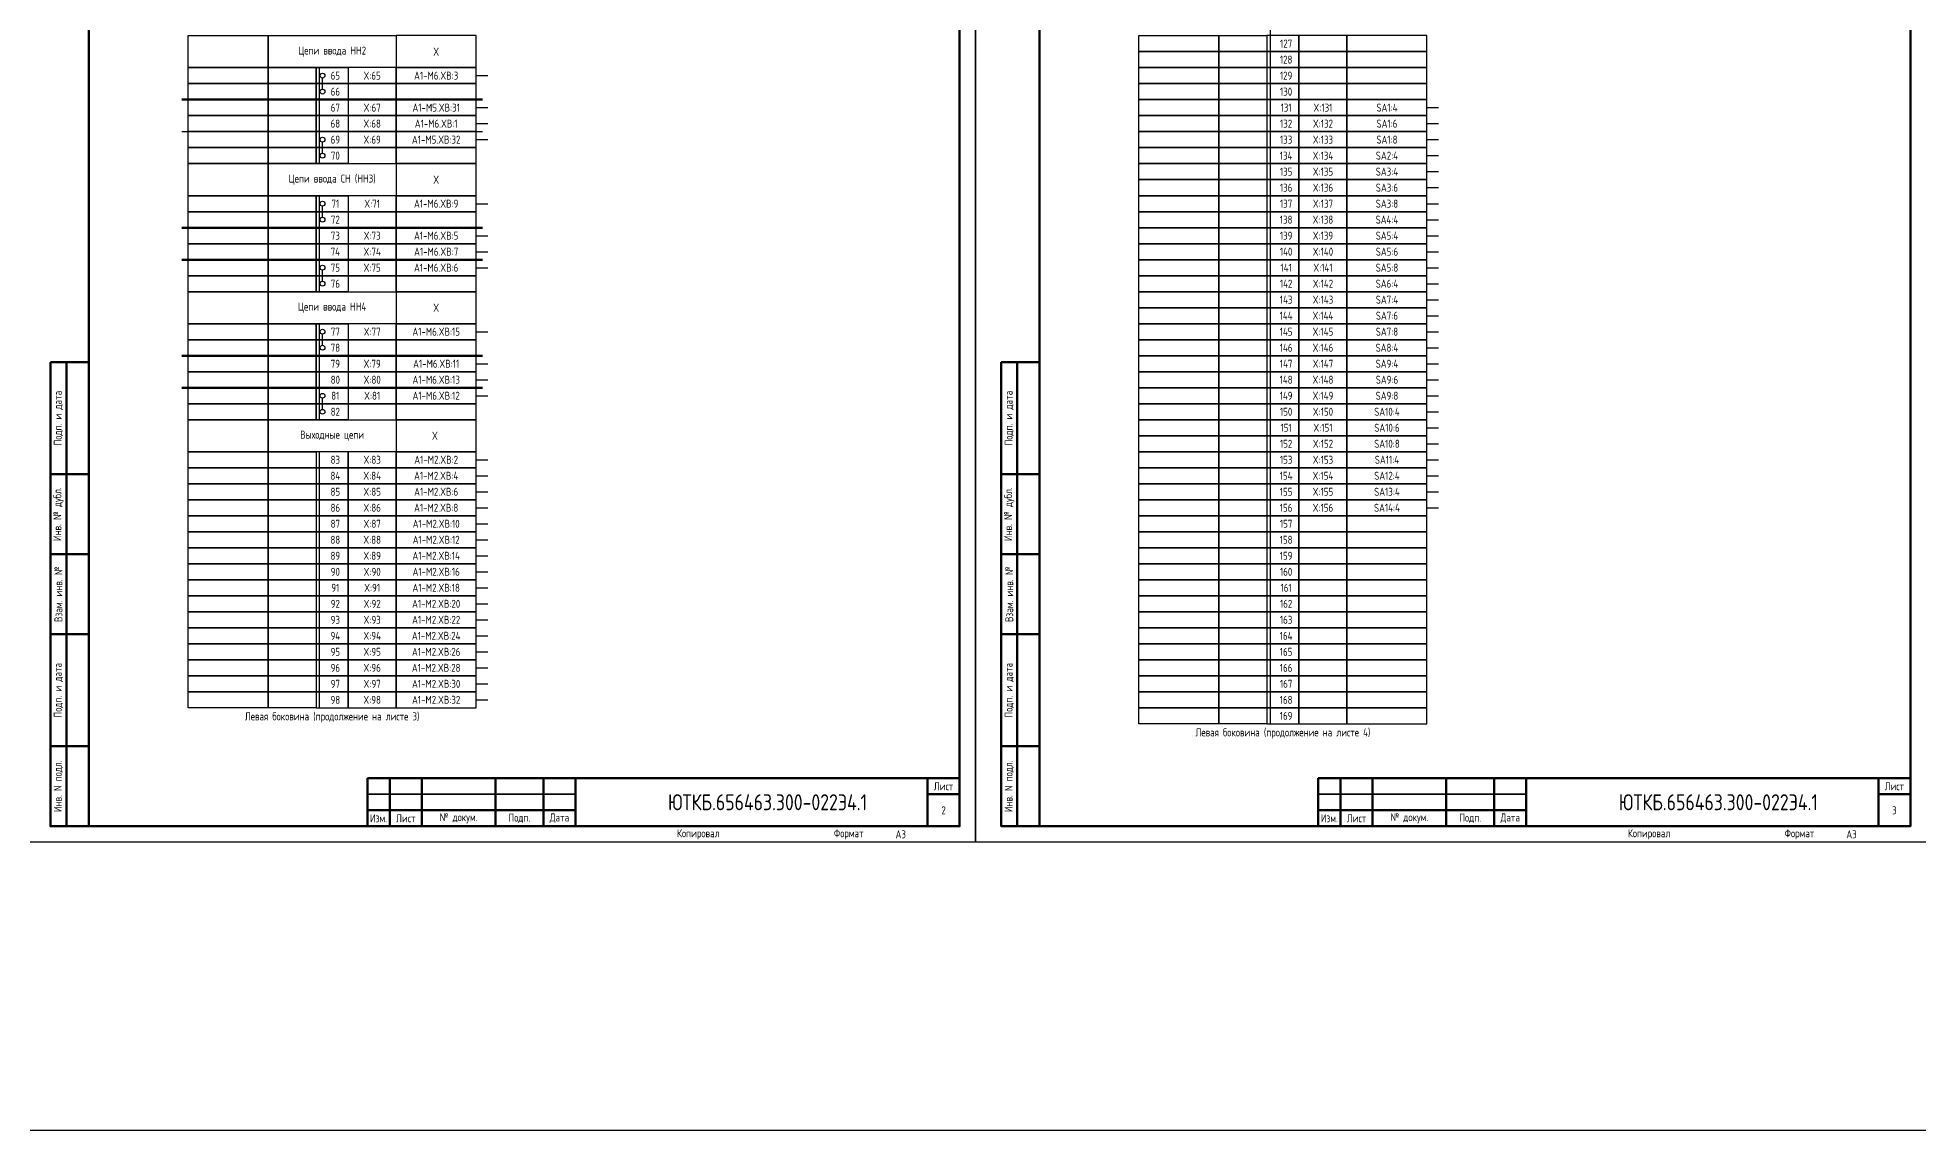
# Model space of a CAD drawing. Header units: millimetres. Extents: x -1036 to 3564, y -90 to 586.
# Drawn here: x 2401 to 2988, y -90 to 251 of the extents above; entities that cross this region are included whole.
import ezdxf

# ---------------------------------------------------------------- set-up
doc = ezdxf.new("R2010")
doc.units = ezdxf.units.MM
doc.styles.add('Gost_type_A', font='GOST_0.TTF')

# ---------------------------------------------------------------- blocks, each defined once
blk = doc.blocks.new('Штамп левый нижний')
at = {"lineweight": 50}
for points in [[(-12, 145), (-7, 145), (-7, 110), (-12, 110)], [(-7, 145), (0, 145), (0, 110), (-7, 110)], [(-12, 110), (-7, 110), (-7, 85), (-12, 85)], [(-7, 110), (0, 110), (0, 85), (-7, 85)], [(-12, 85), (-7, 85), (-7, 60), (-12, 60)], [(-7, 85), (0, 85), (0, 60), (-7, 60)], [(-12, 60), (-7, 60), (-7, 25), (-12, 25)], [(-7, 60), (0, 60), (0, 25), (-7, 25)], [(-12, 25), (-7, 25), (-7, 0), (-12, 0)], [(-7, 25), (0, 25), (0, 0), (-7, 0)]]:
    blk.add_lwpolyline(points, close=True, dxfattribs=at)
at = {"char_height": 2.5, "attachment_point": 5, "rotation": 90, "style": 'Gost_type_A'}
for s, insert, width in [('Подп. и дата', (-9.5, 127.5), 35), ('Инв. № дубл.', (-9.5, 97.5), 25), ('Взам. инв. №', (-9.5, 72.5), 25), ('Подп. и дата', (-9.5, 42.5), 35), ('Инв. N подл.', (-9.5, 12.5), 25)]:
    blk.add_mtext(s, dxfattribs=dict(at, insert=insert, width=width))
blk = doc.blocks.new('Штамп малый нижний')
at = {"lineweight": 50}
for points in [[(-185, 15), (-178, 15), (-178, 5), (-185, 5)], [(-178, 15), (-168, 15), (-168, 5), (-178, 5)], [(-168, 15), (-145, 15), (-145, 5), (-168, 5)], [(-145, 15), (-130, 15), (-130, 5), (-145, 5)], [(-130, 15), (-120, 15), (-120, 5), (-130, 5)], [(-120, 15), (-10, 15), (-10, 0), (-120, 0)], [(-10, 15), (0, 15), (0, 10), (-10, 10)], [(-10, 10), (0, 10), (0, 0), (-10, 0)], [(-185, 5), (-178, 5), (-178, 0), (-185, 0)], [(-178, 5), (-168, 5), (-168, 0), (-178, 0)], [(-168, 5), (-145, 5), (-145, 0), (-168, 0)], [(-145, 5), (-130, 5), (-130, 0), (-145, 0)], [(-130, 5), (-120, 5), (-120, 0), (-130, 0)]]:
    blk.add_lwpolyline(points, close=True, dxfattribs=at)
for points in [[(-185, 15), (-178, 15), (-178, 10), (-185, 10)], [(-178, 15), (-168, 15), (-168, 10), (-178, 10)], [(-168, 15), (-145, 15), (-145, 10), (-168, 10)], [(-145, 15), (-130, 15), (-130, 10), (-145, 10)], [(-130, 15), (-120, 15), (-120, 10), (-130, 10)], [(-185, 10), (-178, 10), (-178, 5), (-185, 5)], [(-178, 10), (-168, 10), (-168, 5), (-178, 5)], [(-168, 10), (-145, 10), (-145, 5), (-168, 5)], [(-145, 10), (-130, 10), (-130, 5), (-145, 5)], [(-130, 10), (-120, 10), (-120, 5), (-130, 5)]]:
    blk.add_lwpolyline(points, close=True)
at = {"char_height": 2.5, "style": 'Gost_type_A'}
for s, insert, width, attachment_point in [('Лист', (-5, 12.5), 10, 5), ('Изм.', (-181.5, 2.5), 7, 5), ('Лист', (-173, 2.5), 10, 5), ('№ докум.', (-156.5, 2.5), 23, 5), ('Подп.', (-137.5, 2.5), 15, 5), ('Дата', (-125, 2.5), 10, 5), ('Копировал', (-75, -2.53), 13.1202, 6), ('Формат', (-30, -2.53), 13.1202, 6)]:
    blk.add_mtext(s, dxfattribs=dict(at, insert=insert, width=width, attachment_point=attachment_point))

msp = doc.modelspace()

# ---------------------------------------------------------------- linework, layer by layer
for p, q in [((2786, 392), (2786, 37)), ((2489, 242), (2489, 212)), ((2490, 235.25), (2490, 238.75)), ((2538, 239.5), (2541.62, 239.5)), ((2538, 229.5), (2541.62, 229.5)), ((2835, 229.5), (2838.62, 229.5)), ((2538, 224.5), (2541.62, 224.5)), ((2835, 224.5), (2838.62, 224.5)), ((2446, 222), (2540, 222)), ((2490, 215.25), (2490, 218.75)), ((2538, 219.5), (2541.62, 219.5)), ((2835, 219.5), (2838.62, 219.5)), ((2835, 214.5), (2838.62, 214.5)), ((2835, 209.5), (2838.62, 209.5)), ((2489, 202), (2489, 172)), ((2835, 204.5), (2838.62, 204.5)), ((2490, 195.25), (2490, 198.75)), ((2538, 199.5), (2541.62, 199.5)), ((2835, 199.5), (2838.62, 199.5)), ((2835, 194.5), (2838.62, 194.5)), ((2538, 189.5), (2541.62, 189.5)), ((2835, 189.5), (2838.62, 189.5)), ((2538, 184.5), (2541.62, 184.5)), ((2835, 184.5), (2838.62, 184.5)), ((2490, 175.25), (2490, 178.75)), ((2538, 179.5), (2541.62, 179.5)), ((2835, 179.5), (2838.62, 179.5)), ((2835, 174.5), (2838.62, 174.5)), ((2835, 169.5), (2838.62, 169.5)), ((2489, 162), (2489, 132)), ((2490, 155.25), (2490, 158.75)), ((2538, 159.5), (2541.62, 159.5)), ((2835, 164.5), (2838.62, 164.5)), ((2835, 159.5), (2838.62, 159.5)), ((2835, 154.5), (2838.62, 154.5)), ((2538, 149.5), (2541.62, 149.5)), ((2835, 149.5), (2838.62, 149.5)), ((2538, 144.5), (2541.62, 144.5)), ((2835, 144.5), (2838.62, 144.5)), ((2490, 135.25), (2490, 138.75)), ((2538, 139.5), (2541.62, 139.5)), ((2835, 139.5), (2838.62, 139.5)), ((2835, 134.5), (2838.62, 134.5)), ((2835, 129.5), (2838.62, 129.5)), ((2835, 124.5), (2838.62, 124.5)), ((2489, 122), (2489, 42)), ((2538, 119.5), (2541.62, 119.5)), ((2835, 119.5), (2838.62, 119.5)), ((2538, 114.5), (2541.62, 114.5)), ((2835, 114.5), (2838.62, 114.5)), ((2538, 109.5), (2541.62, 109.5)), ((2835, 109.5), (2838.62, 109.5)), ((2538, 104.5), (2541.62, 104.5)), ((2835, 104.5), (2838.62, 104.5)), ((2538, 99.5), (2541.62, 99.5)), ((2538, 94.5), (2541.62, 94.5)), ((2538, 89.5), (2541.62, 89.5)), ((2538, 84.5), (2541.62, 84.5)), ((2538, 79.5), (2541.62, 79.5)), ((2538, 74.5), (2541.62, 74.5)), ((2538, 69.5), (2541.62, 69.5)), ((2538, 64.5), (2541.62, 64.5)), ((2538, 59.5), (2541.62, 59.5)), ((2538, 54.5), (2541.62, 54.5)), ((2538, 49.5), (2541.62, 49.5)), ((2538, 44.5), (2541.62, 44.5))]:
    msp.add_line(p, q)
at = {"lineweight": 50}
for p, q in [((2446, 232), (2540, 232)), ((2446, 192), (2540, 192)), ((2446, 182), (2540, 182)), ((2446, 152), (2540, 152)), ((2446, 142), (2540, 142))]:
    msp.add_line(p, q, dxfattribs=at)
for points in [[(-1036, 586), (3564, 586), (3564, -90), (-1036, -90)], [(2694, 420), (2694, 0), (2397, 0), (2397, 420)], [(2991, 420), (2991, 0), (2694, 0), (2694, 420)], [(2448, 252), (2473, 252), (2473, 242), (2448, 242)], [(2473, 252), (2513, 252), (2513, 242), (2473, 242)], [(2538, 252), (2513, 252), (2513, 242), (2538, 242)], [(2745, 252), (2770, 252), (2770, 247), (2745, 247)], [(2745, 247), (2770, 247), (2770, 242), (2745, 242)], [(2770, 252), (2785, 252), (2785, 247), (2770, 247)], [(2770, 247), (2785, 247), (2785, 242), (2770, 242)], [(2795, 252), (2785, 252), (2785, 247), (2795, 247)], [(2795, 247), (2785, 247), (2785, 242), (2795, 242)], [(2810, 252), (2795, 252), (2795, 247), (2810, 247)], [(2810, 247), (2795, 247), (2795, 242), (2810, 242)], [(2835, 252), (2810, 252), (2810, 247), (2835, 247)], [(2835, 247), (2810, 247), (2810, 242), (2835, 242)], [(2448, 242), (2473, 242), (2473, 237), (2448, 237)], [(2473, 242), (2488, 242), (2488, 237), (2473, 237)], [(2488, 242), (2498, 242), (2498, 237), (2488, 237)], [(2513, 242), (2498, 242), (2498, 237), (2513, 237)], [(2538, 242), (2513, 242), (2513, 237), (2538, 237)], [(2745, 242), (2770, 242), (2770, 237), (2745, 237)], [(2770, 242), (2785, 242), (2785, 237), (2770, 237)], [(2795, 242), (2785, 242), (2785, 237), (2795, 237)], [(2810, 242), (2795, 242), (2795, 237), (2810, 237)], [(2835, 242), (2810, 242), (2810, 237), (2835, 237)], [(2448, 237), (2473, 237), (2473, 232), (2448, 232)], [(2473, 237), (2488, 237), (2488, 232), (2473, 232)], [(2488, 237), (2498, 237), (2498, 232), (2488, 232)], [(2513, 237), (2498, 237), (2498, 232), (2513, 232)], [(2538, 237), (2513, 237), (2513, 232), (2538, 232)], [(2745, 237), (2770, 237), (2770, 232), (2745, 232)], [(2770, 237), (2785, 237), (2785, 232), (2770, 232)], [(2795, 237), (2785, 237), (2785, 232), (2795, 232)], [(2810, 237), (2795, 237), (2795, 232), (2810, 232)], [(2835, 237), (2810, 237), (2810, 232), (2835, 232)], [(2448, 232), (2473, 232), (2473, 227), (2448, 227)], [(2473, 232), (2488, 232), (2488, 227), (2473, 227)], [(2488, 232), (2498, 232), (2498, 227), (2488, 227)], [(2513, 232), (2498, 232), (2498, 227), (2513, 227)], [(2538, 232), (2513, 232), (2513, 227), (2538, 227)], [(2745, 232), (2770, 232), (2770, 227), (2745, 227)], [(2770, 232), (2785, 232), (2785, 227), (2770, 227)], [(2795, 232), (2785, 232), (2785, 227), (2795, 227)], [(2810, 232), (2795, 232), (2795, 227), (2810, 227)], [(2835, 232), (2810, 232), (2810, 227), (2835, 227)], [(2448, 227), (2473, 227), (2473, 222), (2448, 222)], [(2473, 227), (2488, 227), (2488, 222), (2473, 222)], [(2488, 227), (2498, 227), (2498, 222), (2488, 222)], [(2513, 227), (2498, 227), (2498, 222), (2513, 222)], [(2538, 227), (2513, 227), (2513, 222), (2538, 222)], [(2745, 227), (2770, 227), (2770, 222), (2745, 222)], [(2770, 227), (2785, 227), (2785, 222), (2770, 222)], [(2795, 227), (2785, 227), (2785, 222), (2795, 222)], [(2810, 227), (2795, 227), (2795, 222), (2810, 222)], [(2835, 227), (2810, 227), (2810, 222), (2835, 222)], [(2448, 222), (2473, 222), (2473, 217), (2448, 217)], [(2473, 222), (2488, 222), (2488, 217), (2473, 217)], [(2488, 222), (2498, 222), (2498, 217), (2488, 217)], [(2513, 222), (2498, 222), (2498, 217), (2513, 217)], [(2538, 222), (2513, 222), (2513, 217), (2538, 217)], [(2745, 222), (2770, 222), (2770, 217), (2745, 217)], [(2770, 222), (2785, 222), (2785, 217), (2770, 217)], [(2795, 222), (2785, 222), (2785, 217), (2795, 217)], [(2810, 222), (2795, 222), (2795, 217), (2810, 217)], [(2835, 222), (2810, 222), (2810, 217), (2835, 217)], [(2448, 217), (2473, 217), (2473, 212), (2448, 212)], [(2448, 212), (2473, 212), (2473, 202), (2448, 202)], [(2473, 217), (2488, 217), (2488, 212), (2473, 212)], [(2473, 212), (2513, 212), (2513, 202), (2473, 202)], [(2488, 217), (2498, 217), (2498, 212), (2488, 212)], [(2513, 217), (2498, 217), (2498, 212), (2513, 212)], [(2538, 217), (2513, 217), (2513, 212), (2538, 212)], [(2538, 212), (2513, 212), (2513, 202), (2538, 202)], [(2745, 217), (2770, 217), (2770, 212), (2745, 212)], [(2745, 212), (2770, 212), (2770, 207), (2745, 207)], [(2770, 217), (2785, 217), (2785, 212), (2770, 212)], [(2770, 212), (2785, 212), (2785, 207), (2770, 207)], [(2795, 217), (2785, 217), (2785, 212), (2795, 212)], [(2795, 212), (2785, 212), (2785, 207), (2795, 207)], [(2810, 217), (2795, 217), (2795, 212), (2810, 212)], [(2810, 212), (2795, 212), (2795, 207), (2810, 207)], [(2835, 217), (2810, 217), (2810, 212), (2835, 212)], [(2835, 212), (2810, 212), (2810, 207), (2835, 207)], [(2745, 207), (2770, 207), (2770, 202), (2745, 202)], [(2770, 207), (2785, 207), (2785, 202), (2770, 202)], [(2795, 207), (2785, 207), (2785, 202), (2795, 202)], [(2810, 207), (2795, 207), (2795, 202), (2810, 202)], [(2835, 207), (2810, 207), (2810, 202), (2835, 202)], [(2448, 202), (2473, 202), (2473, 197), (2448, 197)], [(2473, 202), (2488, 202), (2488, 197), (2473, 197)], [(2488, 202), (2498, 202), (2498, 197), (2488, 197)], [(2513, 202), (2498, 202), (2498, 197), (2513, 197)], [(2538, 202), (2513, 202), (2513, 197), (2538, 197)], [(2745, 202), (2770, 202), (2770, 197), (2745, 197)], [(2770, 202), (2785, 202), (2785, 197), (2770, 197)], [(2795, 202), (2785, 202), (2785, 197), (2795, 197)], [(2810, 202), (2795, 202), (2795, 197), (2810, 197)], [(2835, 202), (2810, 202), (2810, 197), (2835, 197)], [(2448, 197), (2473, 197), (2473, 192), (2448, 192)], [(2473, 197), (2488, 197), (2488, 192), (2473, 192)], [(2488, 197), (2498, 197), (2498, 192), (2488, 192)], [(2513, 197), (2498, 197), (2498, 192), (2513, 192)], [(2538, 197), (2513, 197), (2513, 192), (2538, 192)], [(2745, 197), (2770, 197), (2770, 192), (2745, 192)], [(2770, 197), (2785, 197), (2785, 192), (2770, 192)], [(2795, 197), (2785, 197), (2785, 192), (2795, 192)], [(2810, 197), (2795, 197), (2795, 192), (2810, 192)], [(2835, 197), (2810, 197), (2810, 192), (2835, 192)], [(2448, 192), (2473, 192), (2473, 187), (2448, 187)], [(2473, 192), (2488, 192), (2488, 187), (2473, 187)], [(2488, 192), (2498, 192), (2498, 187), (2488, 187)], [(2513, 192), (2498, 192), (2498, 187), (2513, 187)], [(2538, 192), (2513, 192), (2513, 187), (2538, 187)], [(2745, 192), (2770, 192), (2770, 187), (2745, 187)], [(2770, 192), (2785, 192), (2785, 187), (2770, 187)], [(2795, 192), (2785, 192), (2785, 187), (2795, 187)], [(2810, 192), (2795, 192), (2795, 187), (2810, 187)], [(2835, 192), (2810, 192), (2810, 187), (2835, 187)], [(2448, 187), (2473, 187), (2473, 182), (2448, 182)], [(2473, 187), (2488, 187), (2488, 182), (2473, 182)], [(2488, 187), (2498, 187), (2498, 182), (2488, 182)], [(2513, 187), (2498, 187), (2498, 182), (2513, 182)], [(2538, 187), (2513, 187), (2513, 182), (2538, 182)], [(2745, 187), (2770, 187), (2770, 182), (2745, 182)], [(2770, 187), (2785, 187), (2785, 182), (2770, 182)], [(2795, 187), (2785, 187), (2785, 182), (2795, 182)], [(2810, 187), (2795, 187), (2795, 182), (2810, 182)], [(2835, 187), (2810, 187), (2810, 182), (2835, 182)], [(2448, 182), (2473, 182), (2473, 177), (2448, 177)], [(2448, 177), (2473, 177), (2473, 172), (2448, 172)], [(2473, 182), (2488, 182), (2488, 177), (2473, 177)], [(2473, 177), (2488, 177), (2488, 172), (2473, 172)], [(2488, 182), (2498, 182), (2498, 177), (2488, 177)], [(2488, 177), (2498, 177), (2498, 172), (2488, 172)], [(2513, 182), (2498, 182), (2498, 177), (2513, 177)], [(2513, 177), (2498, 177), (2498, 172), (2513, 172)], [(2538, 182), (2513, 182), (2513, 177), (2538, 177)], [(2538, 177), (2513, 177), (2513, 172), (2538, 172)], [(2745, 182), (2770, 182), (2770, 177), (2745, 177)], [(2745, 177), (2770, 177), (2770, 172), (2745, 172)], [(2770, 182), (2785, 182), (2785, 177), (2770, 177)], [(2770, 177), (2785, 177), (2785, 172), (2770, 172)], [(2795, 182), (2785, 182), (2785, 177), (2795, 177)], [(2795, 177), (2785, 177), (2785, 172), (2795, 172)], [(2810, 182), (2795, 182), (2795, 177), (2810, 177)], [(2810, 177), (2795, 177), (2795, 172), (2810, 172)], [(2835, 182), (2810, 182), (2810, 177), (2835, 177)], [(2835, 177), (2810, 177), (2810, 172), (2835, 172)], [(2448, 172), (2473, 172), (2473, 162), (2448, 162)], [(2473, 172), (2513, 172), (2513, 162), (2473, 162)], [(2538, 172), (2513, 172), (2513, 162), (2538, 162)], [(2745, 172), (2770, 172), (2770, 167), (2745, 167)], [(2770, 172), (2785, 172), (2785, 167), (2770, 167)], [(2795, 172), (2785, 172), (2785, 167), (2795, 167)], [(2810, 172), (2795, 172), (2795, 167), (2810, 167)], [(2835, 172), (2810, 172), (2810, 167), (2835, 167)], [(2745, 167), (2770, 167), (2770, 162), (2745, 162)], [(2770, 167), (2785, 167), (2785, 162), (2770, 162)], [(2795, 167), (2785, 167), (2785, 162), (2795, 162)], [(2810, 167), (2795, 167), (2795, 162), (2810, 162)], [(2835, 167), (2810, 167), (2810, 162), (2835, 162)], [(2448, 162), (2473, 162), (2473, 157), (2448, 157)], [(2473, 162), (2488, 162), (2488, 157), (2473, 157)], [(2488, 162), (2498, 162), (2498, 157), (2488, 157)], [(2513, 162), (2498, 162), (2498, 157), (2513, 157)], [(2538, 162), (2513, 162), (2513, 157), (2538, 157)], [(2745, 162), (2770, 162), (2770, 157), (2745, 157)], [(2770, 162), (2785, 162), (2785, 157), (2770, 157)], [(2795, 162), (2785, 162), (2785, 157), (2795, 157)], [(2810, 162), (2795, 162), (2795, 157), (2810, 157)], [(2835, 162), (2810, 162), (2810, 157), (2835, 157)], [(2448, 157), (2473, 157), (2473, 152), (2448, 152)], [(2473, 157), (2488, 157), (2488, 152), (2473, 152)], [(2488, 157), (2498, 157), (2498, 152), (2488, 152)], [(2513, 157), (2498, 157), (2498, 152), (2513, 152)], [(2538, 157), (2513, 157), (2513, 152), (2538, 152)], [(2745, 157), (2770, 157), (2770, 152), (2745, 152)], [(2770, 157), (2785, 157), (2785, 152), (2770, 152)], [(2795, 157), (2785, 157), (2785, 152), (2795, 152)], [(2810, 157), (2795, 157), (2795, 152), (2810, 152)], [(2835, 157), (2810, 157), (2810, 152), (2835, 152)], [(2448, 152), (2473, 152), (2473, 147), (2448, 147)], [(2448, 147), (2473, 147), (2473, 142), (2448, 142)], [(2473, 152), (2488, 152), (2488, 147), (2473, 147)], [(2473, 147), (2488, 147), (2488, 142), (2473, 142)], [(2488, 152), (2498, 152), (2498, 147), (2488, 147)], [(2488, 147), (2498, 147), (2498, 142), (2488, 142)], [(2513, 152), (2498, 152), (2498, 147), (2513, 147)], [(2513, 147), (2498, 147), (2498, 142), (2513, 142)], [(2538, 152), (2513, 152), (2513, 147), (2538, 147)], [(2538, 147), (2513, 147), (2513, 142), (2538, 142)], [(2745, 152), (2770, 152), (2770, 147), (2745, 147)], [(2745, 147), (2770, 147), (2770, 142), (2745, 142)], [(2770, 152), (2785, 152), (2785, 147), (2770, 147)], [(2770, 147), (2785, 147), (2785, 142), (2770, 142)], [(2795, 152), (2785, 152), (2785, 147), (2795, 147)], [(2795, 147), (2785, 147), (2785, 142), (2795, 142)], [(2810, 152), (2795, 152), (2795, 147), (2810, 147)], [(2810, 147), (2795, 147), (2795, 142), (2810, 142)], [(2835, 152), (2810, 152), (2810, 147), (2835, 147)], [(2835, 147), (2810, 147), (2810, 142), (2835, 142)], [(2448, 142), (2473, 142), (2473, 137), (2448, 137)], [(2473, 142), (2488, 142), (2488, 137), (2473, 137)], [(2488, 142), (2498, 142), (2498, 137), (2488, 137)], [(2513, 142), (2498, 142), (2498, 137), (2513, 137)], [(2538, 142), (2513, 142), (2513, 137), (2538, 137)], [(2745, 142), (2770, 142), (2770, 137), (2745, 137)], [(2770, 142), (2785, 142), (2785, 137), (2770, 137)], [(2795, 142), (2785, 142), (2785, 137), (2795, 137)], [(2810, 142), (2795, 142), (2795, 137), (2810, 137)], [(2835, 142), (2810, 142), (2810, 137), (2835, 137)], [(2448, 137), (2473, 137), (2473, 132), (2448, 132)], [(2473, 137), (2488, 137), (2488, 132), (2473, 132)], [(2488, 137), (2498, 137), (2498, 132), (2488, 132)], [(2513, 137), (2498, 137), (2498, 132), (2513, 132)], [(2538, 137), (2513, 137), (2513, 132), (2538, 132)], [(2745, 137), (2770, 137), (2770, 132), (2745, 132)], [(2770, 137), (2785, 137), (2785, 132), (2770, 132)], [(2795, 137), (2785, 137), (2785, 132), (2795, 132)], [(2810, 137), (2795, 137), (2795, 132), (2810, 132)], [(2835, 137), (2810, 137), (2810, 132), (2835, 132)], [(2448, 132), (2473, 132), (2473, 122), (2448, 122)], [(2473, 132), (2513, 132), (2513, 122), (2473, 122)], [(2538, 132), (2513, 132), (2513, 122), (2538, 122)], [(2745, 132), (2770, 132), (2770, 127), (2745, 127)], [(2770, 132), (2785, 132), (2785, 127), (2770, 127)], [(2795, 132), (2785, 132), (2785, 127), (2795, 127)], [(2810, 132), (2795, 132), (2795, 127), (2810, 127)], [(2835, 132), (2810, 132), (2810, 127), (2835, 127)], [(2745, 127), (2770, 127), (2770, 122), (2745, 122)], [(2770, 127), (2785, 127), (2785, 122), (2770, 122)], [(2795, 127), (2785, 127), (2785, 122), (2795, 122)], [(2810, 127), (2795, 127), (2795, 122), (2810, 122)], [(2835, 127), (2810, 127), (2810, 122), (2835, 122)], [(2448, 122), (2473, 122), (2473, 117), (2448, 117)], [(2473, 122), (2488, 122), (2488, 117), (2473, 117)], [(2498, 122), (2488, 122), (2488, 117), (2498, 117)], [(2513, 122), (2498, 122), (2498, 117), (2513, 117)], [(2538, 122), (2513, 122), (2513, 117), (2538, 117)], [(2745, 122), (2770, 122), (2770, 117), (2745, 117)], [(2770, 122), (2785, 122), (2785, 117), (2770, 117)], [(2795, 122), (2785, 122), (2785, 117), (2795, 117)], [(2810, 122), (2795, 122), (2795, 117), (2810, 117)], [(2835, 122), (2810, 122), (2810, 117), (2835, 117)], [(2448, 117), (2473, 117), (2473, 112), (2448, 112)], [(2448, 112), (2473, 112), (2473, 107), (2448, 107)], [(2473, 117), (2488, 117), (2488, 112), (2473, 112)], [(2473, 112), (2488, 112), (2488, 107), (2473, 107)], [(2498, 117), (2488, 117), (2488, 112), (2498, 112)], [(2498, 112), (2488, 112), (2488, 107), (2498, 107)], [(2513, 117), (2498, 117), (2498, 112), (2513, 112)], [(2513, 112), (2498, 112), (2498, 107), (2513, 107)], [(2538, 117), (2513, 117), (2513, 112), (2538, 112)], [(2538, 112), (2513, 112), (2513, 107), (2538, 107)], [(2745, 117), (2770, 117), (2770, 112), (2745, 112)], [(2745, 112), (2770, 112), (2770, 107), (2745, 107)], [(2770, 117), (2785, 117), (2785, 112), (2770, 112)], [(2770, 112), (2785, 112), (2785, 107), (2770, 107)], [(2795, 117), (2785, 117), (2785, 112), (2795, 112)], [(2795, 112), (2785, 112), (2785, 107), (2795, 107)], [(2810, 117), (2795, 117), (2795, 112), (2810, 112)], [(2810, 112), (2795, 112), (2795, 107), (2810, 107)], [(2835, 117), (2810, 117), (2810, 112), (2835, 112)], [(2835, 112), (2810, 112), (2810, 107), (2835, 107)], [(2448, 107), (2473, 107), (2473, 102), (2448, 102)], [(2473, 107), (2488, 107), (2488, 102), (2473, 102)], [(2498, 107), (2488, 107), (2488, 102), (2498, 102)], [(2513, 107), (2498, 107), (2498, 102), (2513, 102)], [(2538, 107), (2513, 107), (2513, 102), (2538, 102)], [(2745, 107), (2770, 107), (2770, 102), (2745, 102)], [(2770, 107), (2785, 107), (2785, 102), (2770, 102)], [(2795, 107), (2785, 107), (2785, 102), (2795, 102)], [(2810, 107), (2795, 107), (2795, 102), (2810, 102)], [(2835, 107), (2810, 107), (2810, 102), (2835, 102)], [(2448, 102), (2473, 102), (2473, 97), (2448, 97)], [(2473, 102), (2488, 102), (2488, 97), (2473, 97)], [(2498, 102), (2488, 102), (2488, 97), (2498, 97)], [(2513, 102), (2498, 102), (2498, 97), (2513, 97)], [(2538, 102), (2513, 102), (2513, 97), (2538, 97)], [(2745, 102), (2770, 102), (2770, 97), (2745, 97)], [(2770, 102), (2785, 102), (2785, 97), (2770, 97)], [(2795, 102), (2785, 102), (2785, 97), (2795, 97)], [(2810, 102), (2795, 102), (2795, 97), (2810, 97)], [(2835, 102), (2810, 102), (2810, 97), (2835, 97)], [(2448, 97), (2473, 97), (2473, 92), (2448, 92)], [(2473, 97), (2488, 97), (2488, 92), (2473, 92)], [(2498, 97), (2488, 97), (2488, 92), (2498, 92)], [(2513, 97), (2498, 97), (2498, 92), (2513, 92)], [(2538, 97), (2513, 97), (2513, 92), (2538, 92)], [(2745, 97), (2770, 97), (2770, 92), (2745, 92)], [(2770, 97), (2785, 97), (2785, 92), (2770, 92)], [(2795, 97), (2785, 97), (2785, 92), (2795, 92)], [(2810, 97), (2795, 97), (2795, 92), (2810, 92)], [(2835, 97), (2810, 97), (2810, 92), (2835, 92)], [(2448, 92), (2473, 92), (2473, 87), (2448, 87)], [(2473, 92), (2488, 92), (2488, 87), (2473, 87)], [(2498, 92), (2488, 92), (2488, 87), (2498, 87)], [(2513, 92), (2498, 92), (2498, 87), (2513, 87)], [(2538, 92), (2513, 92), (2513, 87), (2538, 87)], [(2745, 92), (2770, 92), (2770, 87), (2745, 87)], [(2770, 92), (2785, 92), (2785, 87), (2770, 87)], [(2795, 92), (2785, 92), (2785, 87), (2795, 87)], [(2810, 92), (2795, 92), (2795, 87), (2810, 87)], [(2835, 92), (2810, 92), (2810, 87), (2835, 87)], [(2448, 87), (2473, 87), (2473, 82), (2448, 82)], [(2473, 87), (2488, 87), (2488, 82), (2473, 82)], [(2498, 87), (2488, 87), (2488, 82), (2498, 82)], [(2513, 87), (2498, 87), (2498, 82), (2513, 82)], [(2538, 87), (2513, 87), (2513, 82), (2538, 82)], [(2745, 87), (2770, 87), (2770, 82), (2745, 82)], [(2770, 87), (2785, 87), (2785, 82), (2770, 82)], [(2795, 87), (2785, 87), (2785, 82), (2795, 82)], [(2810, 87), (2795, 87), (2795, 82), (2810, 82)], [(2835, 87), (2810, 87), (2810, 82), (2835, 82)], [(2448, 82), (2473, 82), (2473, 77), (2448, 77)], [(2448, 77), (2473, 77), (2473, 72), (2448, 72)], [(2473, 82), (2488, 82), (2488, 77), (2473, 77)], [(2473, 77), (2488, 77), (2488, 72), (2473, 72)], [(2498, 82), (2488, 82), (2488, 77), (2498, 77)], [(2498, 77), (2488, 77), (2488, 72), (2498, 72)], [(2513, 82), (2498, 82), (2498, 77), (2513, 77)], [(2513, 77), (2498, 77), (2498, 72), (2513, 72)], [(2538, 82), (2513, 82), (2513, 77), (2538, 77)], [(2538, 77), (2513, 77), (2513, 72), (2538, 72)], [(2745, 82), (2770, 82), (2770, 77), (2745, 77)], [(2745, 77), (2770, 77), (2770, 72), (2745, 72)], [(2770, 82), (2785, 82), (2785, 77), (2770, 77)], [(2770, 77), (2785, 77), (2785, 72), (2770, 72)], [(2795, 82), (2785, 82), (2785, 77), (2795, 77)], [(2795, 77), (2785, 77), (2785, 72), (2795, 72)], [(2810, 82), (2795, 82), (2795, 77), (2810, 77)], [(2810, 77), (2795, 77), (2795, 72), (2810, 72)], [(2835, 82), (2810, 82), (2810, 77), (2835, 77)], [(2835, 77), (2810, 77), (2810, 72), (2835, 72)], [(2448, 72), (2473, 72), (2473, 67), (2448, 67)], [(2473, 72), (2488, 72), (2488, 67), (2473, 67)], [(2498, 72), (2488, 72), (2488, 67), (2498, 67)], [(2513, 72), (2498, 72), (2498, 67), (2513, 67)], [(2538, 72), (2513, 72), (2513, 67), (2538, 67)], [(2745, 72), (2770, 72), (2770, 67), (2745, 67)], [(2770, 72), (2785, 72), (2785, 67), (2770, 67)], [(2795, 72), (2785, 72), (2785, 67), (2795, 67)], [(2810, 72), (2795, 72), (2795, 67), (2810, 67)], [(2835, 72), (2810, 72), (2810, 67), (2835, 67)], [(2448, 67), (2473, 67), (2473, 62), (2448, 62)], [(2473, 67), (2488, 67), (2488, 62), (2473, 62)], [(2498, 67), (2488, 67), (2488, 62), (2498, 62)], [(2513, 67), (2498, 67), (2498, 62), (2513, 62)], [(2538, 67), (2513, 67), (2513, 62), (2538, 62)], [(2745, 67), (2770, 67), (2770, 62), (2745, 62)], [(2770, 67), (2785, 67), (2785, 62), (2770, 62)], [(2795, 67), (2785, 67), (2785, 62), (2795, 62)], [(2810, 67), (2795, 67), (2795, 62), (2810, 62)], [(2835, 67), (2810, 67), (2810, 62), (2835, 62)], [(2448, 62), (2473, 62), (2473, 57), (2448, 57)], [(2473, 62), (2488, 62), (2488, 57), (2473, 57)], [(2498, 62), (2488, 62), (2488, 57), (2498, 57)], [(2513, 62), (2498, 62), (2498, 57), (2513, 57)], [(2538, 62), (2513, 62), (2513, 57), (2538, 57)], [(2745, 62), (2770, 62), (2770, 57), (2745, 57)], [(2770, 62), (2785, 62), (2785, 57), (2770, 57)], [(2795, 62), (2785, 62), (2785, 57), (2795, 57)], [(2810, 62), (2795, 62), (2795, 57), (2810, 57)], [(2835, 62), (2810, 62), (2810, 57), (2835, 57)], [(2448, 57), (2473, 57), (2473, 52), (2448, 52)], [(2473, 57), (2488, 57), (2488, 52), (2473, 52)], [(2498, 57), (2488, 57), (2488, 52), (2498, 52)], [(2513, 57), (2498, 57), (2498, 52), (2513, 52)], [(2538, 57), (2513, 57), (2513, 52), (2538, 52)], [(2745, 57), (2770, 57), (2770, 52), (2745, 52)], [(2770, 57), (2785, 57), (2785, 52), (2770, 52)], [(2795, 57), (2785, 57), (2785, 52), (2795, 52)], [(2810, 57), (2795, 57), (2795, 52), (2810, 52)], [(2835, 57), (2810, 57), (2810, 52), (2835, 52)], [(2448, 52), (2473, 52), (2473, 47), (2448, 47)], [(2473, 52), (2488, 52), (2488, 47), (2473, 47)], [(2498, 52), (2488, 52), (2488, 47), (2498, 47)], [(2513, 52), (2498, 52), (2498, 47), (2513, 47)], [(2538, 52), (2513, 52), (2513, 47), (2538, 47)], [(2745, 52), (2770, 52), (2770, 47), (2745, 47)], [(2770, 52), (2785, 52), (2785, 47), (2770, 47)], [(2795, 52), (2785, 52), (2785, 47), (2795, 47)], [(2810, 52), (2795, 52), (2795, 47), (2810, 47)], [(2835, 52), (2810, 52), (2810, 47), (2835, 47)], [(2448, 47), (2473, 47), (2473, 42), (2448, 42)], [(2473, 47), (2488, 47), (2488, 42), (2473, 42)], [(2498, 47), (2488, 47), (2488, 42), (2498, 42)], [(2513, 47), (2498, 47), (2498, 42), (2513, 42)], [(2538, 47), (2513, 47), (2513, 42), (2538, 42)], [(2745, 47), (2770, 47), (2770, 42), (2745, 42)], [(2745, 42), (2770, 42), (2770, 37), (2745, 37)], [(2770, 47), (2785, 47), (2785, 42), (2770, 42)], [(2770, 42), (2785, 42), (2785, 37), (2770, 37)], [(2795, 47), (2785, 47), (2785, 42), (2795, 42)], [(2795, 42), (2785, 42), (2785, 37), (2795, 37)], [(2810, 47), (2795, 47), (2795, 42), (2810, 42)], [(2810, 42), (2795, 42), (2795, 37), (2810, 37)], [(2835, 47), (2810, 47), (2810, 42), (2835, 42)], [(2835, 42), (2810, 42), (2810, 37), (2835, 37)]]:
    msp.add_lwpolyline(points, close=True)
for points in [[(2689, 415), (2689, 5), (2417, 5), (2417, 415)], [(2986, 415), (2986, 5), (2714, 5), (2714, 415)]]:
    msp.add_lwpolyline(points, close=True, dxfattribs=at)
for centre in [(2490, 239.5), (2490, 234.5), (2490, 219.5), (2490, 214.5), (2490, 199.5), (2490, 194.5), (2490, 179.5), (2490, 174.5), (2490, 159.5), (2490, 154.5), (2490, 139.5), (2490, 134.5)]:
    msp.add_circle(centre, 0.75)

# ---------------------------------------------------------------- block references
at = {"color": 1}
for p in [(2417, 5), (2714, 5)]:
    msp.add_blockref('Штамп левый нижний', p, dxfattribs=at)
for p in [(2689, 5), (2986, 5)]:
    msp.add_blockref('Штамп малый нижний', p)

# ---------------------------------------------------------------- texts
at = {"style": 'Gost_type_A'}
for s, insert, char_height, width, attachment_point in [('Цепи ввода НН2', (2493, 247), 2.5, 40, 5), ('X', (2525.5, 247), 2.5, 25, 5), ('A1-M6.XВ:3', (2525.5, 239.5), 2.5, 25, 5), ('A1-M5.XВ:31', (2525.5, 229.5), 2.5, 25, 5), ('SA1:4', (2822.5, 229.5), 2.5, 25, 5), ('A1-M6.XВ:1', (2525.5, 224.5), 2.5, 25, 5), ('SA1:6', (2822.5, 224.5), 2.5, 25, 5), ('A1-M5.XВ:32', (2525.5, 219.5), 2.5, 25, 5), ('SA1:8', (2822.5, 219.5), 2.5, 25, 5), ('SA2:4', (2822.5, 214.5), 2.5, 25, 5), ('Цепи ввода СН (НН3)', (2493, 207), 2.5, 40, 5), ('X', (2525.5, 207), 2.5, 25, 5), ('SA3:4', (2822.5, 209.5), 2.5, 25, 5), ('SA3:6', (2822.5, 204.5), 2.5, 25, 5), ('A1-M6.XВ:9', (2525.5, 199.5), 2.5, 25, 5), ('SA3:8', (2822.5, 199.5), 2.5, 25, 5), ('SA4:4', (2822.5, 194.5), 2.5, 25, 5), ('A1-M6.XВ:5', (2525.5, 189.5), 2.5, 25, 5), ('SA5:4', (2822.5, 189.5), 2.5, 25, 5), ('A1-M6.XВ:7', (2525.5, 184.5), 2.5, 25, 5), ('SA5:6', (2822.5, 184.5), 2.5, 25, 5), ('A1-M6.XВ:6', (2525.5, 179.5), 2.5, 25, 5), ('SA5:8', (2822.5, 179.5), 2.5, 25, 5), ('SA6:4', (2822.5, 174.5), 2.5, 25, 5), ('SA7:4', (2822.5, 169.5), 2.5, 25, 5), ('Цепи ввода НН4', (2493, 167), 2.5, 40, 5), ('X', (2525.5, 167), 2.5, 25, 5), ('SA7:6', (2822.5, 164.5), 2.5, 25, 5), ('A1-M6.XВ:15', (2525.5, 159.5), 2.5, 25, 5), ('SA7:8', (2822.5, 159.5), 2.5, 25, 5), ('SA8:4', (2822.5, 154.5), 2.5, 25, 5), ('A1-M6.XВ:11', (2525.5, 149.5), 2.5, 25, 5), ('SA9:4', (2822.5, 149.5), 2.5, 25, 5), ('A1-M6.XВ:13', (2525.5, 144.5), 2.5, 25, 5), ('SA9:6', (2822.5, 144.5), 2.5, 25, 5), ('A1-M6.XВ:12', (2525.5, 139.5), 2.5, 25, 5), ('SA10:4', (2822.5, 134.5), 2.5, 25, 5), ('SA9:8', (2822.5, 139.5), 2.5, 25, 5), ('SA10:6', (2822.5, 129.5), 2.5, 25, 5), ('Выходные цепи ', (2493, 127), 2.5, 40, 5), ('X', (2525.09, 127), 2.5, 25, 5), ('SA10:8', (2822.5, 124.5), 2.5, 25, 5), ('A1-M2.XВ:2', (2525.5, 119.5), 2.5, 25, 5), ('SA11:4', (2822.5, 119.5), 2.5, 25, 5), ('A1-M2.XВ:4', (2525.5, 114.5), 2.5, 25, 5), ('SA12:4', (2822.5, 114.5), 2.5, 25, 5), ('A1-M2.XВ:8', (2525.5, 104.5), 2.5, 25, 5), ('A1-M2.XВ:6', (2525.5, 109.5), 2.5, 25, 5), ('SA14:4', (2822.5, 104.5), 2.5, 25, 5), ('SA13:4', (2822.5, 109.5), 2.5, 25, 5), ('A1-M2.XВ:10', (2525.5, 99.5), 2.5, 25, 5), ('A1-M2.XВ:12', (2525.5, 94.5), 2.5, 25, 5), ('A1-M2.XВ:14', (2525.5, 89.5), 2.5, 25, 5), ('A1-M2.XВ:16', (2525.5, 84.5), 2.5, 25, 5), ('A1-M2.XВ:18', (2525.5, 79.5), 2.5, 25, 5), ('A1-M2.XВ:20', (2525.5, 74.5), 2.5, 25, 5), ('A1-M2.XВ:22', (2525.5, 69.5), 2.5, 25, 5), ('A1-M2.XВ:24', (2525.5, 64.5), 2.5, 25, 5), ('A1-M2.XВ:26', (2525.5, 59.5), 2.5, 25, 5), ('A1-M2.XВ:28', (2525.5, 54.5), 2.5, 25, 5), ('A1-M2.XВ:30', (2525.5, 49.5), 2.5, 25, 5), ('A1-M2.XВ:32', (2525.5, 44.5), 2.5, 25, 5), ('Левая боковина (продолжение на листе 3)', (2493, 39), 2.5, 90, 5), ('Левая боковина (продолжение на листе 4)', (2790, 34), 2.5, 90, 5), ('ЮТКБ.656463.300-022Э4.1', (2629, 12.5), 5, 120, 5), ('ЮТКБ.656463.300-022Э4.1', (2926, 12.5), 5, 120, 5), ('2', (2684, 10), 2.5, 10, 5), ('3', (2981, 10), 2.5, 10, 5), ('A3', (2669, 2.5), 2.5, 20, 4), ('A3', (2669, 2.5), 2.5, 20, 4), ('A3', (2966, 2.5), 2.5, 20, 4), ('A3', (2966, 2.5), 2.5, 20, 4)]:
    msp.add_mtext(s, dxfattribs=dict(at, insert=insert, char_height=char_height, width=width, attachment_point=attachment_point))
at = {"ltscale": 10, "char_height": 2.5, "attachment_point": 5, "style": 'Gost_type_A'}
for s, insert, width in [('127', (2791, 249.5), 8), ('128', (2791, 244.5), 8), ('65', (2494, 239.5), 8), ('66', (2494, 234.5), 8), ('X:65', (2505.5, 239.5), 15), ('129', (2791, 239.5), 8), ('130', (2791, 234.5), 8), ('67', (2494, 229.5), 8), ('X:67', (2505.5, 229.5), 15), ('131', (2791, 229.5), 8), ('X:131', (2802.5, 229.5), 15), ('68', (2494, 224.5), 8), ('X:68', (2505.5, 224.5), 15), ('132', (2791, 224.5), 8), ('X:132', (2802.5, 224.5), 15), ('69', (2494, 219.5), 8), ('X:69', (2505.5, 219.5), 15), ('133', (2791, 219.5), 8), ('X:133', (2802.5, 219.5), 15), ('70', (2494, 214.5), 8), ('134', (2791, 214.5), 8), ('X:134', (2802.5, 214.5), 15), ('135', (2791, 209.5), 8), ('136', (2791, 204.5), 8), ('X:135', (2802.5, 209.5), 15), ('X:136', (2802.5, 204.5), 15), ('71', (2494, 199.5), 8), ('X:71', (2505.5, 199.5), 15), ('137', (2791, 199.5), 8), ('X:137', (2802.5, 199.5), 15), ('72', (2494, 194.5), 8), ('138', (2791, 194.5), 8), ('X:138', (2802.5, 194.5), 15), ('73', (2494, 189.5), 8), ('X:73', (2505.5, 189.5), 15), ('139', (2791, 189.5), 8), ('X:139', (2802.5, 189.5), 15), ('74', (2494, 184.5), 8), ('X:74', (2505.5, 184.5), 15), ('140', (2791, 184.5), 8), ('X:140', (2802.5, 184.5), 15), ('75', (2494, 179.5), 8), ('X:75', (2505.5, 179.5), 15), ('141', (2791, 179.5), 8), ('X:141', (2802.5, 179.5), 15), ('76', (2494, 174.5), 8), ('143', (2791, 169.5), 8), ('142', (2791, 174.5), 8), ('X:143', (2802.5, 169.5), 15), ('X:142', (2802.5, 174.5), 15), ('144', (2791, 164.5), 8), ('X:144', (2802.5, 164.5), 15), ('77', (2494, 159.5), 8), ('X:77', (2505.5, 159.5), 15), ('145', (2791, 159.5), 8), ('X:145', (2802.5, 159.5), 15), ('78', (2494, 154.5), 8), ('146', (2791, 154.5), 8), ('X:146', (2802.5, 154.5), 15), ('79', (2494, 149.5), 8), ('X:79', (2505.5, 149.5), 15), ('147', (2791, 149.5), 8), ('X:147', (2802.5, 149.5), 15), ('80', (2494, 144.5), 8), ('X:80', (2505.5, 144.5), 15), ('148', (2791, 144.5), 8), ('X:148', (2802.5, 144.5), 15), ('82', (2494, 134.5), 8), ('81', (2494, 139.5), 8), ('X:81', (2505.5, 139.5), 15), ('149', (2791, 139.5), 8), ('150', (2791, 134.5), 8), ('X:149', (2802.5, 139.5), 15), ('X:150', (2802.5, 134.5), 15), ('151', (2791, 129.5), 8), ('X:151', (2802.5, 129.5), 15), ('152', (2791, 124.5), 8), ('X:152', (2802.5, 124.5), 15), ('83', (2494, 119.5), 8), ('X:83', (2505.5, 119.5), 15), ('153', (2791, 119.5), 8), ('X:153', (2802.5, 119.5), 15), ('84', (2494, 114.5), 8), ('X:84', (2505.5, 114.5), 15), ('154', (2791, 114.5), 8), ('X:154', (2802.5, 114.5), 15), ('85', (2494, 109.5), 8), ('86', (2494, 104.5), 8), ('X:85', (2505.5, 109.5), 15), ('X:86', (2505.5, 104.5), 15), ('155', (2791, 109.5), 8), ('X:155', (2802.5, 109.5), 15), ('87', (2494, 99.5), 8), ('X:87', (2505.5, 99.5), 15), ('156', (2791, 104.5), 8), ('157', (2791, 99.5), 8), ('X:156', (2802.5, 104.5), 15), ('88', (2494, 94.5), 8), ('X:88', (2505.5, 94.5), 15), ('158', (2791, 94.5), 8), ('89', (2494, 89.5), 8), ('X:89', (2505.5, 89.5), 15), ('159', (2791, 89.5), 8), ('90', (2494, 84.5), 8), ('X:90', (2505.5, 84.5), 15), ('160', (2791, 84.5), 8), ('91', (2494, 79.5), 8), ('X:91', (2505.5, 79.5), 15), ('161', (2791, 79.5), 8), ('93', (2494, 69.5), 8), ('92', (2494, 74.5), 8), ('X:93', (2505.5, 69.5), 15), ('X:92', (2505.5, 74.5), 15), ('163', (2791, 69.5), 8), ('162', (2791, 74.5), 8), ('94', (2494, 64.5), 8), ('X:94', (2505.5, 64.5), 15), ('164', (2791, 64.5), 8), ('95', (2494, 59.5), 8), ('X:95', (2505.5, 59.5), 15), ('165', (2791, 59.5), 8), ('96', (2494, 54.5), 8), ('X:96', (2505.5, 54.5), 15), ('166', (2791, 54.5), 8), ('97', (2494, 49.5), 8), ('X:97', (2505.5, 49.5), 15), ('167', (2791, 49.5), 8), ('98', (2494, 44.5), 8), ('X:98', (2505.5, 44.5), 15), ('168', (2791, 44.5), 8), ('169', (2791, 39.5), 8)]:
    msp.add_mtext(s, dxfattribs=dict(at, insert=insert, width=width))

doc.saveas('drawing.dxf')
